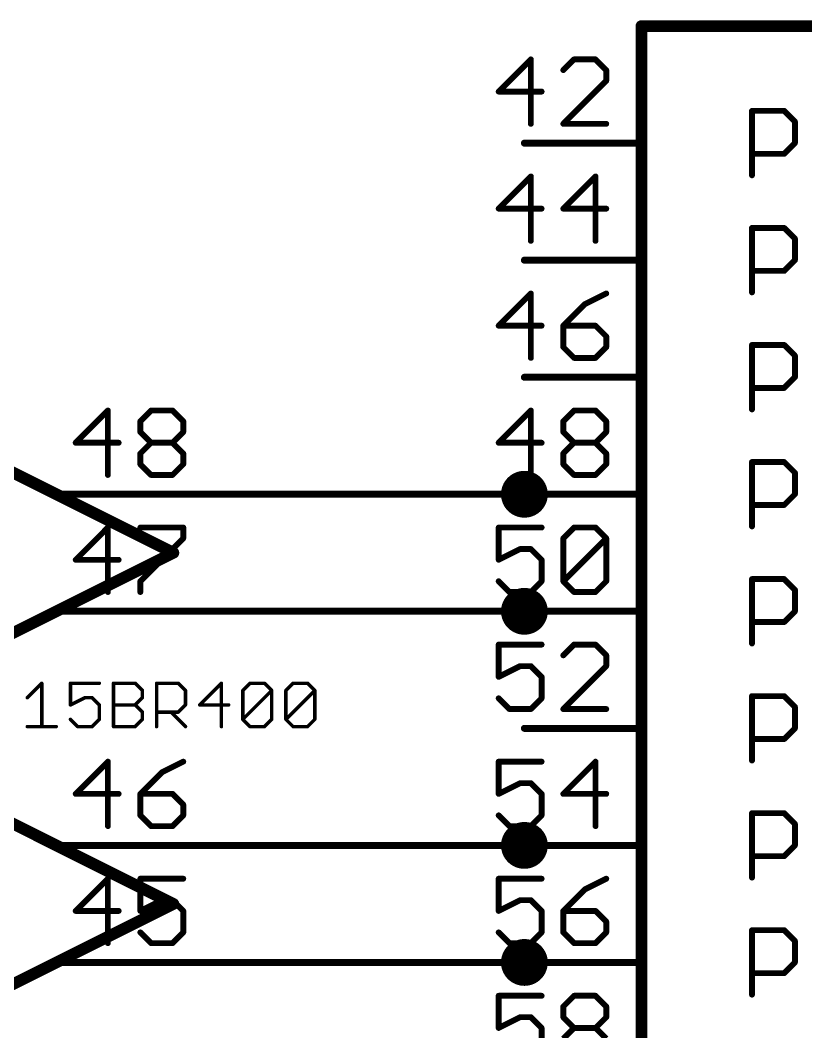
# Model space of a CAD drawing. Extents: x -72 to 265, y -97 to 216.
# Drawn here: x -38.89 to -21.83, y 79.78 to 101.73 of the extents above; entities that cross this region are included whole.
import ezdxf

# ---------------------------------------------------------------- set-up
doc = ezdxf.new("R2010")
doc.units = 0
for name, color, linetype in [('91', 94, 'CONTINUOUS'), ('94', 14, 'CONTINUOUS'), ('95', 251, 'CONTINUOUS'), ('96', 251, 'CONTINUOUS')]:
    doc.layers.add(name, color=color, linetype=linetype)

msp = doc.modelspace()

# ---------------------------------------------------------------- linework, layer by layer
at = {"layer": '91'}
for points, const_width in [([(-27.94, 91.186, 1), (-27.94, 91.694, 1), (-27.94, 91.186)], 0.508), ([(-35.56, 91.4781, 1), (-35.56, 91.4019)], 0.0762), ([(-27.94, 91.4019, 1), (-27.94, 91.4781)], 0.0762), ([(-27.94, 88.646, 1), (-27.94, 89.154, 1), (-27.94, 88.646)], 0.508), ([(-35.56, 88.9381, 1), (-35.56, 88.8619)], 0.0762), ([(-27.94, 88.8619, 1), (-27.94, 88.9381)], 0.0762), ([(-27.94, 83.566, 1), (-27.94, 84.074, 1), (-27.94, 83.566)], 0.508), ([(-35.56, 83.8581, 1), (-35.56, 83.7819)], 0.0762), ([(-27.94, 83.7819, 1), (-27.94, 83.8581)], 0.0762), ([(-27.94, 81.026, 1), (-27.94, 81.534, 1), (-27.94, 81.026)], 0.508), ([(-35.56, 81.3181, 1), (-35.56, 81.2419)], 0.0762), ([(-27.94, 81.2419, 1), (-27.94, 81.3181)], 0.0762)]:
    msp.add_lwpolyline(points, format="xyb", dxfattribs=dict(at, const_width=const_width))
at = {"layer": '91', "const_width": 0.1524}
for points in [[(-27.94, 91.44), (-35.56, 91.44)], [(-35.56, 88.9), (-27.94, 88.9)], [(-27.94, 83.82), (-35.56, 83.82)], [(-35.56, 81.28), (-27.94, 81.28)]]:
    msp.add_lwpolyline(points, dxfattribs=at)
at = {"layer": '94'}
for points, const_width in [([(-25.4, 101.6), (-25.4, 22.86)], 0.254), ([(2.54, 101.6), (-25.4, 101.6)], 0.254), ([(-27.94, 99.06), (-25.4, 99.06)], 0.1524), ([(-27.94, 96.52), (-25.4, 96.52)], 0.1524), ([(-35.56, 90.17), (-43.18, 93.98)], 0.254), ([(-27.94, 93.98), (-25.4, 93.98)], 0.1524), ([(-35.56, 91.44), (-38.1, 91.44)], 0.1524), ([(-27.94, 91.44), (-25.4, 91.44)], 0.1524), ([(-43.18, 86.36), (-35.56, 90.17)], 0.254), ([(-35.56, 88.9), (-38.1, 88.9)], 0.1524), ([(-27.94, 88.9), (-25.4, 88.9)], 0.1524), ([(-35.56, 82.55), (-43.18, 86.36)], 0.254), ([(-27.94, 86.36), (-25.4, 86.36)], 0.1524), ([(-35.56, 83.82), (-38.1, 83.82)], 0.1524), ([(-27.94, 83.82), (-25.4, 83.82)], 0.1524), ([(-43.18, 78.74), (-35.56, 82.55)], 0.254), ([(-35.56, 81.28), (-38.1, 81.28)], 0.1524), ([(-27.94, 81.28), (-25.4, 81.28)], 0.1524)]:
    msp.add_lwpolyline(points, dxfattribs=dict(at, const_width=const_width))
for points, const_width in [([(-25.3365, 101.6, 1), (-25.4635, 101.6)], 0.127), ([(-25.4, 101.6635, 1), (-25.4, 101.5365)], 0.127), ([(-27.94, 99.0981, 1), (-27.94, 99.0219)], 0.0762), ([(-25.4, 99.0219, 1), (-25.4, 99.0981)], 0.0762), ([(-27.94, 96.5581, 1), (-27.94, 96.4819)], 0.0762), ([(-25.4, 96.4819, 1), (-25.4, 96.5581)], 0.0762), ([(-27.94, 94.0181, 1), (-27.94, 93.9419)], 0.0762), ([(-25.4, 93.9419, 1), (-25.4, 94.0181)], 0.0762), ([(-38.1, 91.4781, 1), (-38.1, 91.4019)], 0.0762), ([(-35.56, 91.4019, 1), (-35.56, 91.4781)], 0.0762), ([(-27.94, 91.4781, 1), (-27.94, 91.4019)], 0.0762), ([(-25.4, 91.4019, 1), (-25.4, 91.4781)], 0.0762), ([(-35.5316, 90.1132, 1), (-35.5884, 90.2268)], 0.127), ([(-35.5884, 90.1132, 1), (-35.5316, 90.2268)], 0.127), ([(-38.1, 88.9381, 1), (-38.1, 88.8619)], 0.0762), ([(-35.56, 88.8619, 1), (-35.56, 88.9381)], 0.0762), ([(-27.94, 88.9381, 1), (-27.94, 88.8619)], 0.0762), ([(-25.4, 88.8619, 1), (-25.4, 88.9381)], 0.0762), ([(-27.94, 86.3981, 1), (-27.94, 86.3219)], 0.0762), ([(-25.4, 86.3219, 1), (-25.4, 86.3981)], 0.0762), ([(-38.1, 83.8581, 1), (-38.1, 83.7819)], 0.0762), ([(-35.56, 83.7819, 1), (-35.56, 83.8581)], 0.0762), ([(-27.94, 83.8581, 1), (-27.94, 83.7819)], 0.0762), ([(-25.4, 83.7819, 1), (-25.4, 83.8581)], 0.0762), ([(-35.5316, 82.4932, 1), (-35.5884, 82.6068)], 0.127), ([(-35.5884, 82.4932, 1), (-35.5316, 82.6068)], 0.127), ([(-38.1, 81.3181, 1), (-38.1, 81.2419)], 0.0762), ([(-35.56, 81.2419, 1), (-35.56, 81.3181)], 0.0762), ([(-27.94, 81.3181, 1), (-27.94, 81.2419)], 0.0762), ([(-25.4, 81.2419, 1), (-25.4, 81.3181)], 0.0762)]:
    msp.add_lwpolyline(points, format="xyb", dxfattribs=dict(at, const_width=const_width))
at = {"layer": '95', "const_width": 0.127}
for points in [[(-27.7996, 100.8773), (-28.4987, 100.1782)], [(-27.7996, 99.4791), (-27.7996, 100.8773)], [(-26.8623, 100.8773), (-27.0954, 100.6443)], [(-26.3963, 100.8773), (-26.8623, 100.8773)], [(-26.1633, 100.6443), (-26.3963, 100.8773)], [(-26.1633, 100.4112), (-26.1633, 100.6443)], [(-27.0954, 99.4791), (-26.1633, 100.4112)], [(-28.4987, 100.1782), (-27.5665, 100.1782)], [(-22.9997, 98.3615), (-22.9997, 99.7597)], [(-22.9997, 99.7597), (-22.3006, 99.7597)], [(-22.3006, 99.7597), (-22.0676, 99.5267)], [(-26.1633, 99.4791), (-27.0954, 99.4791)], [(-22.0676, 99.5267), (-22.0676, 99.0606)], [(-22.0676, 99.0606), (-22.3006, 98.8276)], [(-22.3006, 98.8276), (-22.9997, 98.8276)], [(-27.7996, 98.3373), (-28.4987, 97.6382)], [(-27.7996, 96.9391), (-27.7996, 98.3373)], [(-26.3963, 98.3373), (-27.0954, 97.6382)], [(-26.3963, 96.9391), (-26.3963, 98.3373)], [(-28.4987, 97.6382), (-27.5665, 97.6382)], [(-27.0954, 97.6382), (-26.1633, 97.6382)], [(-22.9997, 95.8215), (-22.9997, 97.2197)], [(-22.9997, 97.2197), (-22.3006, 97.2197)], [(-22.3006, 97.2197), (-22.0676, 96.9867)], [(-22.0676, 96.9867), (-22.0676, 96.5206)], [(-22.0676, 96.5206), (-22.3006, 96.2876)], [(-22.3006, 96.2876), (-22.9997, 96.2876)], [(-27.7996, 95.7973), (-28.4987, 95.0982)], [(-27.7996, 94.3991), (-27.7996, 95.7973)], [(-26.1633, 95.7973), (-26.6293, 95.5643)], [(-26.6293, 95.5643), (-27.0954, 95.0982)], [(-28.4987, 95.0982), (-27.5665, 95.0982)], [(-27.0954, 95.0982), (-27.0954, 94.6321)], [(-26.3963, 95.0982), (-27.0954, 95.0982)], [(-26.1633, 94.8652), (-26.3963, 95.0982)], [(-26.1633, 94.6321), (-26.1633, 94.8652)], [(-27.0954, 94.6321), (-26.8623, 94.3991)], [(-26.3963, 94.3991), (-26.1633, 94.6321)], [(-22.9997, 93.2815), (-22.9997, 94.6797)], [(-22.9997, 94.6797), (-22.3006, 94.6797)], [(-22.3006, 94.6797), (-22.0676, 94.4467)], [(-26.8623, 94.3991), (-26.3963, 94.3991)], [(-22.0676, 94.4467), (-22.0676, 93.9806)], [(-22.0676, 93.9806), (-22.3006, 93.7476)], [(-22.3006, 93.7476), (-22.9997, 93.7476)], [(-36.9818, 93.2573), (-37.6809, 92.5582)], [(-36.9818, 91.8591), (-36.9818, 93.2573)], [(-36.2776, 93.0243), (-36.0446, 93.2573)], [(-36.0446, 93.2573), (-35.5785, 93.2573)], [(-35.5785, 93.2573), (-35.3455, 93.0243)], [(-27.7996, 93.2573), (-28.4987, 92.5582)], [(-27.7996, 91.8591), (-27.7996, 93.2573)], [(-27.0954, 93.0243), (-26.8623, 93.2573)], [(-26.8623, 93.2573), (-26.3963, 93.2573)], [(-26.3963, 93.2573), (-26.1633, 93.0243)], [(-36.2776, 92.7912), (-36.2776, 93.0243)], [(-35.3455, 93.0243), (-35.3455, 92.7912)], [(-27.0954, 92.7912), (-27.0954, 93.0243)], [(-26.1633, 93.0243), (-26.1633, 92.7912)], [(-36.0446, 92.5582), (-36.2776, 92.7912)], [(-35.3455, 92.7912), (-35.5785, 92.5582)], [(-26.8623, 92.5582), (-27.0954, 92.7912)], [(-26.1633, 92.7912), (-26.3963, 92.5582)], [(-37.6809, 92.5582), (-36.7488, 92.5582)], [(-36.2776, 92.3252), (-36.0446, 92.5582)], [(-36.0446, 92.5582), (-35.5785, 92.5582)], [(-35.5785, 92.5582), (-35.3455, 92.3252)], [(-28.4987, 92.5582), (-27.5665, 92.5582)], [(-27.0954, 92.3252), (-26.8623, 92.5582)], [(-26.8623, 92.5582), (-26.3963, 92.5582)], [(-26.3963, 92.5582), (-26.1633, 92.3252)], [(-36.2776, 92.0921), (-36.2776, 92.3252)], [(-35.3455, 92.3252), (-35.3455, 92.0921)], [(-27.0954, 92.0921), (-27.0954, 92.3252)], [(-26.1633, 92.3252), (-26.1633, 92.0921)], [(-22.9997, 90.7415), (-22.9997, 92.1397)], [(-22.9997, 92.1397), (-22.3006, 92.1397)], [(-22.3006, 92.1397), (-22.0676, 91.9067)], [(-36.0446, 91.8591), (-36.2776, 92.0921)], [(-35.3455, 92.0921), (-35.5785, 91.8591)], [(-26.8623, 91.8591), (-27.0954, 92.0921)], [(-26.1633, 92.0921), (-26.3963, 91.8591)], [(-35.5785, 91.8591), (-36.0446, 91.8591)], [(-26.3963, 91.8591), (-26.8623, 91.8591)], [(-22.0676, 91.9067), (-22.0676, 91.4406)], [(-22.0676, 91.4406), (-22.3006, 91.2076)], [(-22.3006, 91.2076), (-22.9997, 91.2076)], [(-36.9818, 90.7173), (-37.6809, 90.0182)], [(-36.9818, 89.3191), (-36.9818, 90.7173)], [(-36.2776, 90.7173), (-35.3455, 90.7173)], [(-35.3455, 90.7173), (-35.3455, 90.4843)], [(-27.5665, 90.7173), (-28.4987, 90.7173)], [(-28.4987, 90.7173), (-28.4987, 90.0182)], [(-27.0954, 90.4843), (-26.8623, 90.7173)], [(-26.8623, 90.7173), (-26.3963, 90.7173)], [(-26.3963, 90.7173), (-26.1633, 90.4843)], [(-35.3455, 90.4843), (-36.2776, 89.5521)], [(-27.0954, 89.5521), (-27.0954, 90.4843)], [(-27.0954, 89.5521), (-26.1633, 90.4843)], [(-26.1633, 90.4843), (-26.1633, 89.5521)], [(-28.4987, 90.0182), (-28.0326, 90.2512)], [(-28.0326, 90.2512), (-27.7996, 90.2512)], [(-27.7996, 90.2512), (-27.5665, 90.0182)], [(-37.6809, 90.0182), (-36.7488, 90.0182)], [(-27.5665, 90.0182), (-27.5665, 89.5521)], [(-36.2776, 89.5521), (-36.2776, 89.3191)], [(-28.2656, 89.3191), (-28.4987, 89.5521)], [(-27.5665, 89.5521), (-27.7996, 89.3191)], [(-26.8623, 89.3191), (-27.0954, 89.5521)], [(-26.1633, 89.5521), (-26.3963, 89.3191)], [(-22.9997, 88.2015), (-22.9997, 89.5997)], [(-22.9997, 89.5997), (-22.3006, 89.5997)], [(-22.3006, 89.5997), (-22.0676, 89.3667)], [(-27.7996, 89.3191), (-28.2656, 89.3191)], [(-26.3963, 89.3191), (-26.8623, 89.3191)], [(-22.0676, 89.3667), (-22.0676, 88.9006)], [(-22.0676, 88.9006), (-22.3006, 88.6676)], [(-22.3006, 88.6676), (-22.9997, 88.6676)], [(-27.5665, 88.1773), (-28.4987, 88.1773)], [(-28.4987, 88.1773), (-28.4987, 87.4782)], [(-26.8623, 88.1773), (-27.0954, 87.9443)], [(-26.3963, 88.1773), (-26.8623, 88.1773)], [(-26.1633, 87.9443), (-26.3963, 88.1773)], [(-26.1633, 87.7112), (-26.1633, 87.9443)], [(-28.4987, 87.4782), (-28.0326, 87.7112)], [(-28.0326, 87.7112), (-27.7996, 87.7112)], [(-27.7996, 87.7112), (-27.5665, 87.4782)], [(-27.0954, 86.7791), (-26.1633, 87.7112)], [(-27.5665, 87.4782), (-27.5665, 87.0121)], [(-28.2656, 86.7791), (-28.4987, 87.0121)], [(-27.5665, 87.0121), (-27.7996, 86.7791)], [(-22.9997, 85.6615), (-22.9997, 87.0597)], [(-22.9997, 87.0597), (-22.3006, 87.0597)], [(-22.3006, 87.0597), (-22.0676, 86.8267)], [(-27.7996, 86.7791), (-28.2656, 86.7791)], [(-26.1633, 86.7791), (-27.0954, 86.7791)], [(-22.0676, 86.8267), (-22.0676, 86.3606)], [(-22.0676, 86.3606), (-22.3006, 86.1276)], [(-22.3006, 86.1276), (-22.9997, 86.1276)], [(-36.9818, 85.6373), (-37.6809, 84.9382)], [(-36.9818, 84.2391), (-36.9818, 85.6373)], [(-35.3455, 85.6373), (-35.8116, 85.4043)], [(-27.5665, 85.6373), (-28.4987, 85.6373)], [(-28.4987, 85.6373), (-28.4987, 84.9382)], [(-26.3963, 85.6373), (-27.0954, 84.9382)], [(-26.3963, 84.2391), (-26.3963, 85.6373)], [(-35.8116, 85.4043), (-36.2776, 84.9382)], [(-28.4987, 84.9382), (-28.0326, 85.1712)], [(-28.0326, 85.1712), (-27.7996, 85.1712)], [(-27.7996, 85.1712), (-27.5665, 84.9382)], [(-37.6809, 84.9382), (-36.7488, 84.9382)], [(-36.2776, 84.9382), (-36.2776, 84.4721)], [(-35.5785, 84.9382), (-36.2776, 84.9382)], [(-35.3455, 84.7052), (-35.5785, 84.9382)], [(-27.5665, 84.9382), (-27.5665, 84.4721)], [(-27.0954, 84.9382), (-26.1633, 84.9382)], [(-35.3455, 84.4721), (-35.3455, 84.7052)], [(-36.2776, 84.4721), (-36.0446, 84.2391)], [(-35.5785, 84.2391), (-35.3455, 84.4721)], [(-28.2656, 84.2391), (-28.4987, 84.4721)], [(-27.5665, 84.4721), (-27.7996, 84.2391)], [(-22.9997, 83.1215), (-22.9997, 84.5197)], [(-22.9997, 84.5197), (-22.3006, 84.5197)], [(-22.3006, 84.5197), (-22.0676, 84.2867)], [(-36.0446, 84.2391), (-35.5785, 84.2391)], [(-27.7996, 84.2391), (-28.2656, 84.2391)], [(-22.0676, 84.2867), (-22.0676, 83.8206)], [(-22.0676, 83.8206), (-22.3006, 83.5876)], [(-22.3006, 83.5876), (-22.9997, 83.5876)], [(-36.9818, 83.0973), (-37.6809, 82.3982)], [(-36.9818, 81.6991), (-36.9818, 83.0973)], [(-35.3455, 83.0973), (-36.2776, 83.0973)], [(-36.2776, 83.0973), (-36.2776, 82.3982)], [(-27.5665, 83.0973), (-28.4987, 83.0973)], [(-28.4987, 83.0973), (-28.4987, 82.3982)], [(-26.1633, 83.0973), (-26.6293, 82.8643)], [(-26.6293, 82.8643), (-27.0954, 82.3982)], [(-36.2776, 82.3982), (-35.8116, 82.6312)], [(-35.8116, 82.6312), (-35.5785, 82.6312)], [(-35.5785, 82.6312), (-35.3455, 82.3982)], [(-28.4987, 82.3982), (-28.0326, 82.6312)], [(-28.0326, 82.6312), (-27.7996, 82.6312)], [(-27.7996, 82.6312), (-27.5665, 82.3982)], [(-37.6809, 82.3982), (-36.7488, 82.3982)], [(-35.3455, 82.3982), (-35.3455, 81.9321)], [(-27.5665, 82.3982), (-27.5665, 81.9321)], [(-27.0954, 82.3982), (-27.0954, 81.9321)], [(-26.3963, 82.3982), (-27.0954, 82.3982)], [(-26.1633, 82.1652), (-26.3963, 82.3982)], [(-26.1633, 81.9321), (-26.1633, 82.1652)], [(-36.0446, 81.6991), (-36.2776, 81.9321)], [(-35.3455, 81.9321), (-35.5785, 81.6991)], [(-28.2656, 81.6991), (-28.4987, 81.9321)], [(-27.5665, 81.9321), (-27.7996, 81.6991)], [(-27.0954, 81.9321), (-26.8623, 81.6991)], [(-26.3963, 81.6991), (-26.1633, 81.9321)], [(-22.9997, 80.5815), (-22.9997, 81.9797)], [(-22.9997, 81.9797), (-22.3006, 81.9797)], [(-22.3006, 81.9797), (-22.0676, 81.7467)], [(-35.5785, 81.6991), (-36.0446, 81.6991)], [(-27.7996, 81.6991), (-28.2656, 81.6991)], [(-26.8623, 81.6991), (-26.3963, 81.6991)], [(-22.0676, 81.7467), (-22.0676, 81.2806)], [(-22.0676, 81.2806), (-22.3006, 81.0476)], [(-22.3006, 81.0476), (-22.9997, 81.0476)], [(-27.5665, 80.5573), (-28.4987, 80.5573)], [(-28.4987, 80.5573), (-28.4987, 79.8582)], [(-27.0954, 80.3243), (-26.8623, 80.5573)], [(-26.8623, 80.5573), (-26.3963, 80.5573)], [(-26.3963, 80.5573), (-26.1633, 80.3243)], [(-27.0954, 80.0912), (-27.0954, 80.3243)], [(-26.1633, 80.3243), (-26.1633, 80.0912)], [(-28.4987, 79.8582), (-28.0326, 80.0912)], [(-28.0326, 80.0912), (-27.7996, 80.0912)], [(-27.7996, 80.0912), (-27.5665, 79.8582)], [(-26.8623, 79.8582), (-27.0954, 80.0912)], [(-26.1633, 80.0912), (-26.3963, 79.8582)], [(-27.5665, 79.8582), (-27.5665, 79.3921)], [(-27.0954, 79.6252), (-26.8623, 79.8582)], [(-26.8623, 79.8582), (-26.3963, 79.8582)], [(-26.3963, 79.8582), (-26.1633, 79.6252)]]:
    msp.add_lwpolyline(points, dxfattribs=at)
at = {"layer": '95', "const_width": 0.0635}
for points in [[(-27.7678, 100.8773, 1), (-27.8313, 100.8773)], [(-27.7771, 100.8548, 1), (-27.822, 100.8997)], [(-26.8623, 100.909, 1), (-26.8623, 100.8455)], [(-26.8399, 100.8548, 1), (-26.8848, 100.8997)], [(-26.3738, 100.8997, 1), (-26.4187, 100.8548)], [(-26.3963, 100.8455, 1), (-26.3963, 100.909)], [(-27.1178, 100.6667, 1), (-27.0729, 100.6218)], [(-26.1315, 100.6443, 1), (-26.195, 100.6443)], [(-26.1857, 100.6218, 1), (-26.1408, 100.6667)], [(-26.195, 100.4112, 1), (-26.1315, 100.4112)], [(-26.1408, 100.3888, 1), (-26.1857, 100.4337)], [(-28.4987, 100.2099, 1), (-28.4987, 100.1464)], [(-28.5211, 100.2006, 1), (-28.4762, 100.1557)], [(-27.5665, 100.1464, 1), (-27.5665, 100.2099)], [(-22.968, 99.7597, 1), (-23.0314, 99.7597)], [(-22.9997, 99.7914, 1), (-22.9997, 99.7279)], [(-22.2782, 99.7821, 1), (-22.3231, 99.7372)], [(-22.3006, 99.7279, 1), (-22.3006, 99.7914)], [(-27.8313, 99.4791, 1), (-27.7678, 99.4791)], [(-27.0954, 99.5109, 1), (-27.0954, 99.4474)], [(-27.1178, 99.5016, 1), (-27.0729, 99.4566)], [(-26.1633, 99.4474, 1), (-26.1633, 99.5109)], [(-22.0358, 99.5267, 1), (-22.0993, 99.5267)], [(-22.09, 99.5042, 1), (-22.0451, 99.5491)], [(-22.0993, 99.0606, 1), (-22.0358, 99.0606)], [(-22.0451, 99.0381, 1), (-22.09, 99.083)], [(-22.9997, 98.8593, 1), (-22.9997, 98.7958)], [(-22.3231, 98.85, 1), (-22.2782, 98.8051)], [(-22.3006, 98.7958, 1), (-22.3006, 98.8593)], [(-27.7678, 98.3373, 1), (-27.8313, 98.3373)], [(-27.7771, 98.3148, 1), (-27.822, 98.3597)], [(-26.3645, 98.3373, 1), (-26.428, 98.3373)], [(-26.3738, 98.3148, 1), (-26.4187, 98.3597)], [(-23.0314, 98.3615, 1), (-22.968, 98.3615)], [(-28.4987, 97.6699, 1), (-28.4987, 97.6064)], [(-28.5211, 97.6606, 1), (-28.4762, 97.6157)], [(-27.5665, 97.6064, 1), (-27.5665, 97.6699)], [(-27.0954, 97.6699, 1), (-27.0954, 97.6064)], [(-27.1178, 97.6606, 1), (-27.0729, 97.6157)], [(-26.1633, 97.6064, 1), (-26.1633, 97.6699)], [(-22.968, 97.2197, 1), (-23.0314, 97.2197)], [(-22.9997, 97.2514, 1), (-22.9997, 97.1879)], [(-22.2782, 97.2421, 1), (-22.3231, 97.1972)], [(-22.3006, 97.1879, 1), (-22.3006, 97.2514)], [(-22.0358, 96.9867, 1), (-22.0993, 96.9867)], [(-22.09, 96.9642, 1), (-22.0451, 97.0091)], [(-27.8313, 96.9391, 1), (-27.7678, 96.9391)], [(-26.428, 96.9391, 1), (-26.3645, 96.9391)], [(-22.0993, 96.5206, 1), (-22.0358, 96.5206)], [(-22.0451, 96.4981, 1), (-22.09, 96.543)], [(-22.9997, 96.3193, 1), (-22.9997, 96.2558)], [(-22.3231, 96.31, 1), (-22.2782, 96.2651)], [(-22.3006, 96.2558, 1), (-22.3006, 96.3193)], [(-27.7678, 95.7973, 1), (-27.8313, 95.7973)], [(-27.7771, 95.7748, 1), (-27.822, 95.8197)], [(-26.1491, 95.7689, 1), (-26.1774, 95.8257)], [(-23.0314, 95.8215, 1), (-22.968, 95.8215)], [(-26.6435, 95.5927, 1), (-26.6151, 95.5359)], [(-26.6069, 95.5418, 1), (-26.6518, 95.5867)], [(-28.4987, 95.1299, 1), (-28.4987, 95.0664)], [(-28.5211, 95.1206, 1), (-28.4762, 95.0757)], [(-27.5665, 95.0664, 1), (-27.5665, 95.1299)], [(-27.0954, 95.1299, 1), (-27.0954, 95.0664)], [(-27.0636, 95.0982, 1), (-27.1271, 95.0982)], [(-27.1178, 95.1206, 1), (-27.0729, 95.0757)], [(-26.3738, 95.1206, 1), (-26.4187, 95.0757)], [(-26.3963, 95.0664, 1), (-26.3963, 95.1299)], [(-26.1315, 94.8652, 1), (-26.195, 94.8652)], [(-26.1857, 94.8427, 1), (-26.1408, 94.8876)], [(-27.0729, 94.6546, 1), (-27.1178, 94.6097)], [(-27.1271, 94.6321, 1), (-27.0636, 94.6321)], [(-26.195, 94.6321, 1), (-26.1315, 94.6321)], [(-26.1408, 94.6097, 1), (-26.1857, 94.6546)], [(-22.968, 94.6797, 1), (-23.0314, 94.6797)], [(-22.9997, 94.7114, 1), (-22.9997, 94.6479)], [(-22.2782, 94.7021, 1), (-22.3231, 94.6572)], [(-22.3006, 94.6479, 1), (-22.3006, 94.7114)], [(-27.8313, 94.3991, 1), (-27.7678, 94.3991)], [(-26.8623, 94.4309, 1), (-26.8623, 94.3674)], [(-26.8848, 94.3766, 1), (-26.8399, 94.4216)], [(-26.4187, 94.4216, 1), (-26.3738, 94.3766)], [(-26.3963, 94.3674, 1), (-26.3963, 94.4309)], [(-22.0358, 94.4467, 1), (-22.0993, 94.4467)], [(-22.09, 94.4242, 1), (-22.0451, 94.4691)], [(-22.0993, 93.9806, 1), (-22.0358, 93.9806)], [(-22.0451, 93.9581, 1), (-22.09, 94.003)], [(-22.9997, 93.7793, 1), (-22.9997, 93.7158)], [(-22.3231, 93.77, 1), (-22.2782, 93.7251)], [(-22.3006, 93.7158, 1), (-22.3006, 93.7793)], [(-36.9501, 93.2573, 1), (-37.0136, 93.2573)], [(-36.9594, 93.2348, 1), (-37.0043, 93.2797)], [(-36.0446, 93.289, 1), (-36.0446, 93.2255)], [(-36.0221, 93.2348, 1), (-36.067, 93.2797)], [(-35.5561, 93.2797, 1), (-35.601, 93.2348)], [(-35.5785, 93.2255, 1), (-35.5785, 93.289)], [(-27.7678, 93.2573, 1), (-27.8313, 93.2573)], [(-27.7771, 93.2348, 1), (-27.822, 93.2797)], [(-26.8623, 93.289, 1), (-26.8623, 93.2255)], [(-26.8399, 93.2348, 1), (-26.8848, 93.2797)], [(-26.3738, 93.2797, 1), (-26.4187, 93.2348)], [(-26.3963, 93.2255, 1), (-26.3963, 93.289)], [(-23.0314, 93.2815, 1), (-22.968, 93.2815)], [(-36.2459, 93.0243, 1), (-36.3094, 93.0243)], [(-36.3001, 93.0467, 1), (-36.2552, 93.0018)], [(-35.3137, 93.0243, 1), (-35.3772, 93.0243)], [(-35.3679, 93.0018, 1), (-35.323, 93.0467)], [(-27.0636, 93.0243, 1), (-27.1271, 93.0243)], [(-27.1178, 93.0467, 1), (-27.0729, 93.0018)], [(-26.1315, 93.0243, 1), (-26.195, 93.0243)], [(-26.1857, 93.0018, 1), (-26.1408, 93.0467)], [(-36.2552, 92.8137, 1), (-36.3001, 92.7688)], [(-35.323, 92.7688, 1), (-35.3679, 92.8137)], [(-27.0729, 92.8137, 1), (-27.1178, 92.7688)], [(-26.1408, 92.7688, 1), (-26.1857, 92.8137)], [(-36.3094, 92.7912, 1), (-36.2459, 92.7912)], [(-35.3772, 92.7912, 1), (-35.3137, 92.7912)], [(-27.1271, 92.7912, 1), (-27.0636, 92.7912)], [(-26.195, 92.7912, 1), (-26.1315, 92.7912)], [(-37.6809, 92.5899, 1), (-37.6809, 92.5264)], [(-37.7034, 92.5806, 1), (-37.6584, 92.5357)], [(-36.7488, 92.5264, 1), (-36.7488, 92.5899)], [(-36.0446, 92.5899, 1), (-36.0446, 92.5264)], [(-36.0221, 92.5357, 1), (-36.067, 92.5806)], [(-36.067, 92.5357, 1), (-36.0221, 92.5806)], [(-35.5561, 92.5806, 1), (-35.601, 92.5357)], [(-35.601, 92.5806, 1), (-35.5561, 92.5357)], [(-35.5785, 92.5264, 1), (-35.5785, 92.5899)], [(-28.4987, 92.5899, 1), (-28.4987, 92.5264)], [(-28.5211, 92.5806, 1), (-28.4762, 92.5357)], [(-27.5665, 92.5264, 1), (-27.5665, 92.5899)], [(-26.8623, 92.5899, 1), (-26.8623, 92.5264)], [(-26.8399, 92.5357, 1), (-26.8848, 92.5806)], [(-26.8848, 92.5357, 1), (-26.8399, 92.5806)], [(-26.3738, 92.5806, 1), (-26.4187, 92.5357)], [(-26.4187, 92.5806, 1), (-26.3738, 92.5357)], [(-26.3963, 92.5264, 1), (-26.3963, 92.5899)], [(-36.2459, 92.3252, 1), (-36.3094, 92.3252)], [(-36.3001, 92.3476, 1), (-36.2552, 92.3027)], [(-35.3137, 92.3252, 1), (-35.3772, 92.3252)], [(-35.3679, 92.3027, 1), (-35.323, 92.3476)], [(-27.0636, 92.3252, 1), (-27.1271, 92.3252)], [(-27.1178, 92.3476, 1), (-27.0729, 92.3027)], [(-26.1315, 92.3252, 1), (-26.195, 92.3252)], [(-26.1857, 92.3027, 1), (-26.1408, 92.3476)], [(-22.968, 92.1397, 1), (-23.0314, 92.1397)], [(-22.9997, 92.1714, 1), (-22.9997, 92.1079)], [(-22.2782, 92.1621, 1), (-22.3231, 92.1172)], [(-22.3006, 92.1079, 1), (-22.3006, 92.1714)], [(-36.2552, 92.1146, 1), (-36.3001, 92.0697)], [(-36.3094, 92.0921, 1), (-36.2459, 92.0921)], [(-35.3772, 92.0921, 1), (-35.3137, 92.0921)], [(-35.323, 92.0697, 1), (-35.3679, 92.1146)], [(-27.0729, 92.1146, 1), (-27.1178, 92.0697)], [(-27.1271, 92.0921, 1), (-27.0636, 92.0921)], [(-26.195, 92.0921, 1), (-26.1315, 92.0921)], [(-26.1408, 92.0697, 1), (-26.1857, 92.1146)], [(-37.0136, 91.8591, 1), (-36.9501, 91.8591)], [(-36.0446, 91.8909, 1), (-36.0446, 91.8273)], [(-36.067, 91.8366, 1), (-36.0221, 91.8816)], [(-35.601, 91.8816, 1), (-35.5561, 91.8366)], [(-35.5785, 91.8273, 1), (-35.5785, 91.8909)], [(-27.8313, 91.8591, 1), (-27.7678, 91.8591)], [(-26.8623, 91.8909, 1), (-26.8623, 91.8273)], [(-26.8848, 91.8366, 1), (-26.8399, 91.8816)], [(-26.4187, 91.8816, 1), (-26.3738, 91.8366)], [(-26.3963, 91.8273, 1), (-26.3963, 91.8909)], [(-22.0358, 91.9067, 1), (-22.0993, 91.9067)], [(-22.09, 91.8842, 1), (-22.0451, 91.9291)], [(-22.0993, 91.4406, 1), (-22.0358, 91.4406)], [(-22.0451, 91.4181, 1), (-22.09, 91.463)], [(-22.9997, 91.2393, 1), (-22.9997, 91.1758)], [(-22.3231, 91.23, 1), (-22.2782, 91.1851)], [(-22.3006, 91.1758, 1), (-22.3006, 91.2393)], [(-36.9501, 90.7173, 1), (-37.0136, 90.7173)], [(-36.9594, 90.6948, 1), (-37.0043, 90.7397)], [(-36.2776, 90.749, 1), (-36.2776, 90.6855)], [(-35.3137, 90.7173, 1), (-35.3772, 90.7173)], [(-35.3455, 90.6855, 1), (-35.3455, 90.749)], [(-28.4987, 90.749, 1), (-28.4987, 90.6855)], [(-28.4669, 90.7173, 1), (-28.5304, 90.7173)], [(-27.5665, 90.6855, 1), (-27.5665, 90.749)], [(-26.8623, 90.749, 1), (-26.8623, 90.6855)], [(-26.8399, 90.6948, 1), (-26.8848, 90.7397)], [(-26.3738, 90.7397, 1), (-26.4187, 90.6948)], [(-26.3963, 90.6855, 1), (-26.3963, 90.749)], [(-23.0314, 90.7415, 1), (-22.968, 90.7415)], [(-35.3772, 90.4843, 1), (-35.3137, 90.4843)], [(-35.323, 90.4618, 1), (-35.3679, 90.5067)], [(-27.0636, 90.4843, 1), (-27.1271, 90.4843)], [(-27.1178, 90.5067, 1), (-27.0729, 90.4618)], [(-26.1315, 90.4843, 1), (-26.195, 90.4843)], [(-26.1408, 90.4618, 1), (-26.1857, 90.5067)], [(-26.1857, 90.4618, 1), (-26.1408, 90.5067)], [(-28.0326, 90.283, 1), (-28.0326, 90.2195)], [(-28.0184, 90.2228, 1), (-28.0468, 90.2796)], [(-27.7771, 90.2737, 1), (-27.822, 90.2288)], [(-27.7996, 90.2195, 1), (-27.7996, 90.283)], [(-37.6809, 90.0499, 1), (-37.6809, 89.9864)], [(-37.7034, 90.0406, 1), (-37.6584, 89.9957)], [(-36.7488, 89.9864, 1), (-36.7488, 90.0499)], [(-28.5129, 90.0466, 1), (-28.4845, 89.9898)], [(-28.5304, 90.0182, 1), (-28.4669, 90.0182)], [(-27.5348, 90.0182, 1), (-27.5983, 90.0182)], [(-27.589, 89.9957, 1), (-27.5441, 90.0406)], [(-36.2459, 89.5521, 1), (-36.3094, 89.5521)], [(-36.3001, 89.5746, 1), (-36.2552, 89.5297)], [(-28.4762, 89.5746, 1), (-28.5211, 89.5297)], [(-27.5983, 89.5521, 1), (-27.5348, 89.5521)], [(-27.5441, 89.5297, 1), (-27.589, 89.5746)], [(-27.0729, 89.5746, 1), (-27.1178, 89.5297)], [(-27.1178, 89.5746, 1), (-27.0729, 89.5297)], [(-27.1271, 89.5521, 1), (-27.0636, 89.5521)], [(-26.195, 89.5521, 1), (-26.1315, 89.5521)], [(-26.1408, 89.5297, 1), (-26.1857, 89.5746)], [(-22.968, 89.5997, 1), (-23.0314, 89.5997)], [(-22.9997, 89.6314, 1), (-22.9997, 89.5679)], [(-22.2782, 89.6221, 1), (-22.3231, 89.5772)], [(-22.3006, 89.5679, 1), (-22.3006, 89.6314)], [(-37.0136, 89.3191, 1), (-36.9501, 89.3191)], [(-36.3094, 89.3191, 1), (-36.2459, 89.3191)], [(-28.2656, 89.3509, 1), (-28.2656, 89.2874)], [(-28.2881, 89.2966, 1), (-28.2432, 89.3416)], [(-27.822, 89.3416, 1), (-27.7771, 89.2966)], [(-27.7996, 89.2874, 1), (-27.7996, 89.3509)], [(-26.8623, 89.3509, 1), (-26.8623, 89.2874)], [(-26.8848, 89.2966, 1), (-26.8399, 89.3416)], [(-26.4187, 89.3416, 1), (-26.3738, 89.2966)], [(-26.3963, 89.2874, 1), (-26.3963, 89.3509)], [(-22.0358, 89.3667, 1), (-22.0993, 89.3667)], [(-22.09, 89.3442, 1), (-22.0451, 89.3891)], [(-22.0993, 88.9006, 1), (-22.0358, 88.9006)], [(-22.0451, 88.8781, 1), (-22.09, 88.923)], [(-22.9997, 88.6993, 1), (-22.9997, 88.6358)], [(-22.3231, 88.69, 1), (-22.2782, 88.6451)], [(-22.3006, 88.6358, 1), (-22.3006, 88.6993)], [(-28.4987, 88.209, 1), (-28.4987, 88.1455)], [(-28.4669, 88.1773, 1), (-28.5304, 88.1773)], [(-27.5665, 88.1455, 1), (-27.5665, 88.209)], [(-26.8623, 88.209, 1), (-26.8623, 88.1455)], [(-26.8399, 88.1548, 1), (-26.8848, 88.1997)], [(-26.3738, 88.1997, 1), (-26.4187, 88.1548)], [(-26.3963, 88.1455, 1), (-26.3963, 88.209)], [(-23.0314, 88.2015, 1), (-22.968, 88.2015)], [(-27.1178, 87.9667, 1), (-27.0729, 87.9218)], [(-26.1315, 87.9443, 1), (-26.195, 87.9443)], [(-26.1857, 87.9218, 1), (-26.1408, 87.9667)], [(-28.0326, 87.743, 1), (-28.0326, 87.6795)], [(-28.0184, 87.6828, 1), (-28.0468, 87.7396)], [(-27.7771, 87.7337, 1), (-27.822, 87.6888)], [(-27.7996, 87.6795, 1), (-27.7996, 87.743)], [(-26.195, 87.7112, 1), (-26.1315, 87.7112)], [(-26.1408, 87.6888, 1), (-26.1857, 87.7337)], [(-28.5129, 87.5066, 1), (-28.4845, 87.4498)], [(-28.5304, 87.4782, 1), (-28.4669, 87.4782)], [(-27.5348, 87.4782, 1), (-27.5983, 87.4782)], [(-27.589, 87.4557, 1), (-27.5441, 87.5006)], [(-28.4762, 87.0346, 1), (-28.5211, 86.9897)], [(-27.5983, 87.0121, 1), (-27.5348, 87.0121)], [(-27.5441, 86.9897, 1), (-27.589, 87.0346)], [(-22.968, 87.0597, 1), (-23.0314, 87.0597)], [(-22.9997, 87.0914, 1), (-22.9997, 87.0279)], [(-22.2782, 87.0821, 1), (-22.3231, 87.0372)], [(-22.3006, 87.0279, 1), (-22.3006, 87.0914)], [(-28.2656, 86.8109, 1), (-28.2656, 86.7473)], [(-28.2881, 86.7566, 1), (-28.2432, 86.8016)], [(-27.822, 86.8016, 1), (-27.7771, 86.7566)], [(-27.7996, 86.7473, 1), (-27.7996, 86.8109)], [(-27.0954, 86.8109, 1), (-27.0954, 86.7473)], [(-27.1178, 86.8016, 1), (-27.0729, 86.7566)], [(-26.1633, 86.7473, 1), (-26.1633, 86.8109)], [(-22.0358, 86.8267, 1), (-22.0993, 86.8267)], [(-22.09, 86.8042, 1), (-22.0451, 86.8491)], [(-22.0993, 86.3606, 1), (-22.0358, 86.3606)], [(-22.0451, 86.3381, 1), (-22.09, 86.383)], [(-22.9997, 86.1593, 1), (-22.9997, 86.0958)], [(-22.3231, 86.15, 1), (-22.2782, 86.1051)], [(-22.3006, 86.0958, 1), (-22.3006, 86.1593)], [(-36.9501, 85.6373, 1), (-37.0136, 85.6373)], [(-36.9594, 85.6148, 1), (-37.0043, 85.6597)], [(-35.3313, 85.6089, 1), (-35.3597, 85.6657)], [(-28.4987, 85.669, 1), (-28.4987, 85.6055)], [(-28.4669, 85.6373, 1), (-28.5304, 85.6373)], [(-27.5665, 85.6055, 1), (-27.5665, 85.669)], [(-26.3645, 85.6373, 1), (-26.428, 85.6373)], [(-26.3738, 85.6148, 1), (-26.4187, 85.6597)], [(-23.0314, 85.6615, 1), (-22.968, 85.6615)], [(-35.8258, 85.4327, 1), (-35.7974, 85.3759)], [(-35.7891, 85.3818, 1), (-35.834, 85.4267)], [(-28.0326, 85.203, 1), (-28.0326, 85.1395)], [(-28.0184, 85.1428, 1), (-28.0468, 85.1996)], [(-27.7771, 85.1937, 1), (-27.822, 85.1488)], [(-27.7996, 85.1395, 1), (-27.7996, 85.203)], [(-37.6809, 84.9699, 1), (-37.6809, 84.9064)], [(-37.7034, 84.9606, 1), (-37.6584, 84.9157)], [(-36.7488, 84.9064, 1), (-36.7488, 84.9699)], [(-36.2459, 84.9382, 1), (-36.3094, 84.9382)], [(-36.2776, 84.9699, 1), (-36.2776, 84.9064)], [(-36.3001, 84.9606, 1), (-36.2552, 84.9157)], [(-35.5561, 84.9606, 1), (-35.601, 84.9157)], [(-35.5785, 84.9064, 1), (-35.5785, 84.9699)], [(-28.5129, 84.9666, 1), (-28.4845, 84.9098)], [(-28.5304, 84.9382, 1), (-28.4669, 84.9382)], [(-27.5348, 84.9382, 1), (-27.5983, 84.9382)], [(-27.589, 84.9157, 1), (-27.5441, 84.9606)], [(-27.0954, 84.9699, 1), (-27.0954, 84.9064)], [(-27.1178, 84.9606, 1), (-27.0729, 84.9157)], [(-26.1633, 84.9064, 1), (-26.1633, 84.9699)], [(-35.3137, 84.7052, 1), (-35.3772, 84.7052)], [(-35.3679, 84.6827, 1), (-35.323, 84.7276)], [(-36.2552, 84.4946, 1), (-36.3001, 84.4497)], [(-35.323, 84.4497, 1), (-35.3679, 84.4946)], [(-28.4762, 84.4946, 1), (-28.5211, 84.4497)], [(-27.5441, 84.4497, 1), (-27.589, 84.4946)], [(-22.968, 84.5197, 1), (-23.0314, 84.5197)], [(-22.9997, 84.5514, 1), (-22.9997, 84.4879)], [(-22.2782, 84.5421, 1), (-22.3231, 84.4972)], [(-22.3006, 84.4879, 1), (-22.3006, 84.5514)], [(-36.3094, 84.4721, 1), (-36.2459, 84.4721)], [(-36.0446, 84.2709, 1), (-36.0446, 84.2074)], [(-36.067, 84.2166, 1), (-36.0221, 84.2616)], [(-35.601, 84.2616, 1), (-35.5561, 84.2166)], [(-35.5785, 84.2074, 1), (-35.5785, 84.2709)], [(-35.3772, 84.4721, 1), (-35.3137, 84.4721)], [(-28.2656, 84.2709, 1), (-28.2656, 84.2074)], [(-28.2881, 84.2166, 1), (-28.2432, 84.2616)], [(-27.822, 84.2616, 1), (-27.7771, 84.2166)], [(-27.7996, 84.2074, 1), (-27.7996, 84.2709)], [(-27.5983, 84.4721, 1), (-27.5348, 84.4721)], [(-22.0358, 84.2867, 1), (-22.0993, 84.2867)], [(-22.09, 84.2642, 1), (-22.0451, 84.3091)], [(-37.0136, 84.2391, 1), (-36.9501, 84.2391)], [(-26.428, 84.2391, 1), (-26.3645, 84.2391)], [(-22.0451, 83.7981, 1), (-22.09, 83.843)], [(-22.9997, 83.6193, 1), (-22.9997, 83.5558)], [(-22.3231, 83.61, 1), (-22.2782, 83.5651)], [(-22.3006, 83.5558, 1), (-22.3006, 83.6193)], [(-22.0993, 83.8206, 1), (-22.0358, 83.8206)], [(-36.9501, 83.0973, 1), (-37.0136, 83.0973)], [(-36.9594, 83.0748, 1), (-37.0043, 83.1197)], [(-36.2776, 83.129, 1), (-36.2776, 83.0655)], [(-36.2459, 83.0973, 1), (-36.3094, 83.0973)], [(-35.3455, 83.0655, 1), (-35.3455, 83.129)], [(-28.4987, 83.129, 1), (-28.4987, 83.0655)], [(-28.4669, 83.0973, 1), (-28.5304, 83.0973)], [(-27.5665, 83.0655, 1), (-27.5665, 83.129)], [(-26.1491, 83.0689, 1), (-26.1774, 83.1257)], [(-23.0314, 83.1215, 1), (-22.968, 83.1215)], [(-26.6435, 82.8927, 1), (-26.6151, 82.8359)], [(-26.6069, 82.8418, 1), (-26.6518, 82.8867)], [(-35.8116, 82.663, 1), (-35.8116, 82.5995)], [(-35.7974, 82.6028, 1), (-35.8258, 82.6596)], [(-35.5561, 82.6537, 1), (-35.601, 82.6088)], [(-35.5785, 82.5995, 1), (-35.5785, 82.663)], [(-28.0326, 82.663, 1), (-28.0326, 82.5995)], [(-28.0184, 82.6028, 1), (-28.0468, 82.6596)], [(-27.7771, 82.6537, 1), (-27.822, 82.6088)], [(-27.7996, 82.5995, 1), (-27.7996, 82.663)], [(-37.6809, 82.4299, 1), (-37.6809, 82.3664)], [(-37.7034, 82.4206, 1), (-37.6584, 82.3757)], [(-36.7488, 82.3664, 1), (-36.7488, 82.4299)], [(-36.2918, 82.4266, 1), (-36.2634, 82.3698)], [(-36.3094, 82.3982, 1), (-36.2459, 82.3982)], [(-35.3137, 82.3982, 1), (-35.3772, 82.3982)], [(-35.3679, 82.3757, 1), (-35.323, 82.4206)], [(-28.5129, 82.4266, 1), (-28.4845, 82.3698)], [(-28.5304, 82.3982, 1), (-28.4669, 82.3982)], [(-27.5348, 82.3982, 1), (-27.5983, 82.3982)], [(-27.589, 82.3757, 1), (-27.5441, 82.4206)], [(-27.0954, 82.4299, 1), (-27.0954, 82.3664)], [(-27.0636, 82.3982, 1), (-27.1271, 82.3982)], [(-27.1178, 82.4206, 1), (-27.0729, 82.3757)], [(-26.3738, 82.4206, 1), (-26.4187, 82.3757)], [(-26.3963, 82.3664, 1), (-26.3963, 82.4299)], [(-26.1315, 82.1652, 1), (-26.195, 82.1652)], [(-26.1857, 82.1427, 1), (-26.1408, 82.1876)], [(-36.2552, 81.9546, 1), (-36.3001, 81.9097)], [(-35.3772, 81.9321, 1), (-35.3137, 81.9321)], [(-35.323, 81.9097, 1), (-35.3679, 81.9546)], [(-28.4762, 81.9546, 1), (-28.5211, 81.9097)], [(-27.5983, 81.9321, 1), (-27.5348, 81.9321)], [(-27.5441, 81.9097, 1), (-27.589, 81.9546)], [(-27.0729, 81.9546, 1), (-27.1178, 81.9097)], [(-27.1271, 81.9321, 1), (-27.0636, 81.9321)], [(-26.195, 81.9321, 1), (-26.1315, 81.9321)], [(-26.1408, 81.9097, 1), (-26.1857, 81.9546)], [(-22.968, 81.9797, 1), (-23.0314, 81.9797)], [(-22.9997, 82.0114, 1), (-22.9997, 81.9479)], [(-22.2782, 82.0021, 1), (-22.3231, 81.9572)], [(-22.3006, 81.9479, 1), (-22.3006, 82.0114)], [(-37.0136, 81.6991, 1), (-36.9501, 81.6991)], [(-36.0446, 81.7309, 1), (-36.0446, 81.6673)], [(-36.067, 81.6766, 1), (-36.0221, 81.7216)], [(-35.601, 81.7216, 1), (-35.5561, 81.6766)], [(-35.5785, 81.6673, 1), (-35.5785, 81.7309)], [(-28.2656, 81.7309, 1), (-28.2656, 81.6673)], [(-28.2881, 81.6766, 1), (-28.2432, 81.7216)], [(-27.822, 81.7216, 1), (-27.7771, 81.6766)], [(-27.7996, 81.6673, 1), (-27.7996, 81.7309)], [(-26.8623, 81.7309, 1), (-26.8623, 81.6673)], [(-26.8848, 81.6766, 1), (-26.8399, 81.7216)], [(-26.4187, 81.7216, 1), (-26.3738, 81.6766)], [(-26.3963, 81.6673, 1), (-26.3963, 81.7309)], [(-22.0358, 81.7467, 1), (-22.0993, 81.7467)], [(-22.09, 81.7242, 1), (-22.0451, 81.7691)], [(-22.0993, 81.2806, 1), (-22.0358, 81.2806)], [(-22.0451, 81.2581, 1), (-22.09, 81.303)], [(-22.9997, 81.0793, 1), (-22.9997, 81.0158)], [(-22.3231, 81.07, 1), (-22.2782, 81.0251)], [(-22.3006, 81.0158, 1), (-22.3006, 81.0793)], [(-28.4987, 80.589, 1), (-28.4987, 80.5255)], [(-28.4669, 80.5573, 1), (-28.5304, 80.5573)], [(-27.5665, 80.5255, 1), (-27.5665, 80.589)], [(-26.8623, 80.589, 1), (-26.8623, 80.5255)], [(-26.8399, 80.5348, 1), (-26.8848, 80.5797)], [(-26.3738, 80.5797, 1), (-26.4187, 80.5348)], [(-26.3963, 80.5255, 1), (-26.3963, 80.589)], [(-23.0314, 80.5815, 1), (-22.968, 80.5815)], [(-27.0636, 80.3243, 1), (-27.1271, 80.3243)], [(-27.1178, 80.3467, 1), (-27.0729, 80.3018)], [(-26.1315, 80.3243, 1), (-26.195, 80.3243)], [(-26.1857, 80.3018, 1), (-26.1408, 80.3467)], [(-28.0326, 80.123, 1), (-28.0326, 80.0595)], [(-28.0184, 80.0628, 1), (-28.0468, 80.1196)], [(-27.7771, 80.1137, 1), (-27.822, 80.0688)], [(-27.7996, 80.0595, 1), (-27.7996, 80.123)], [(-27.0729, 80.1137, 1), (-27.1178, 80.0688)], [(-27.1271, 80.0912, 1), (-27.0636, 80.0912)], [(-26.195, 80.0912, 1), (-26.1315, 80.0912)], [(-26.1408, 80.0688, 1), (-26.1857, 80.1137)], [(-28.5129, 79.8866, 1), (-28.4845, 79.8298)], [(-27.5348, 79.8582, 1), (-27.5983, 79.8582)], [(-27.589, 79.8357, 1), (-27.5441, 79.8806)], [(-26.8623, 79.8899, 1), (-26.8623, 79.8264)], [(-26.8848, 79.8357, 1), (-26.8399, 79.8806)], [(-26.8399, 79.8357, 1), (-26.8848, 79.8806)], [(-26.3738, 79.8806, 1), (-26.4187, 79.8357)], [(-26.4187, 79.8806, 1), (-26.3738, 79.8357)], [(-26.3963, 79.8264, 1), (-26.3963, 79.8899)], [(-28.5304, 79.8582, 1), (-28.4669, 79.8582)]]:
    msp.add_lwpolyline(points, format="xyb", dxfattribs=at)
at = {"layer": '96', "const_width": 0.0762}
for points in [[(-38.7309, 87.0252), (-38.4173, 87.3387)], [(-38.4173, 87.3387), (-38.4173, 86.3981)], [(-37.1683, 87.3387), (-37.7953, 87.3387)], [(-37.7953, 87.3387), (-37.7953, 86.8684)], [(-36.8598, 86.3981), (-36.8598, 87.3387)], [(-36.8598, 87.3387), (-36.3895, 87.3387)], [(-36.3895, 87.3387), (-36.2328, 87.1819)], [(-35.9243, 86.3981), (-35.9243, 87.3387)], [(-35.9243, 87.3387), (-35.454, 87.3387)], [(-35.454, 87.3387), (-35.2972, 87.1819)], [(-34.5185, 87.3387), (-34.9888, 86.8684)], [(-34.5185, 86.3981), (-34.5185, 87.3387)], [(-34.0533, 87.1819), (-33.8965, 87.3387)], [(-33.8965, 87.3387), (-33.583, 87.3387)], [(-33.583, 87.3387), (-33.4262, 87.1819)], [(-33.1178, 87.1819), (-32.961, 87.3387)], [(-32.961, 87.3387), (-32.6474, 87.3387)], [(-32.6474, 87.3387), (-32.4907, 87.1819)], [(-36.2328, 87.1819), (-36.2328, 87.0252)], [(-35.2972, 87.1819), (-35.2972, 86.8684)], [(-34.0533, 86.5549), (-34.0533, 87.1819)], [(-34.0533, 86.5549), (-33.4262, 87.1819)], [(-33.4262, 87.1819), (-33.4262, 86.5549)], [(-33.1178, 86.5549), (-33.1178, 87.1819)], [(-33.1178, 86.5549), (-32.4907, 87.1819)], [(-32.4907, 87.1819), (-32.4907, 86.5549)], [(-37.7953, 86.8684), (-37.4818, 87.0252)], [(-37.4818, 87.0252), (-37.325, 87.0252)], [(-37.325, 87.0252), (-37.1683, 86.8684)], [(-36.2328, 87.0252), (-36.3895, 86.8684)], [(-37.1683, 86.8684), (-37.1683, 86.5549)], [(-36.8598, 86.8684), (-36.3895, 86.8684)], [(-36.3895, 86.8684), (-36.2328, 86.7116)], [(-36.2328, 86.7116), (-36.2328, 86.5549)], [(-35.454, 86.7116), (-35.9243, 86.7116)], [(-35.6108, 86.7116), (-35.2972, 86.3981)], [(-35.2972, 86.8684), (-35.454, 86.7116)], [(-34.9888, 86.8684), (-34.3617, 86.8684)], [(-37.6386, 86.3981), (-37.7953, 86.5549)], [(-37.1683, 86.5549), (-37.325, 86.3981)], [(-36.2328, 86.5549), (-36.3895, 86.3981)], [(-33.8965, 86.3981), (-34.0533, 86.5549)], [(-33.4262, 86.5549), (-33.583, 86.3981)], [(-32.961, 86.3981), (-33.1178, 86.5549)], [(-32.4907, 86.5549), (-32.6474, 86.3981)], [(-38.7309, 86.3981), (-38.1038, 86.3981)], [(-37.325, 86.3981), (-37.6386, 86.3981)], [(-36.3895, 86.3981), (-36.8598, 86.3981)], [(-33.583, 86.3981), (-33.8965, 86.3981)], [(-32.6474, 86.3981), (-32.961, 86.3981)]]:
    msp.add_lwpolyline(points, dxfattribs=at)
at = {"layer": '96', "const_width": 0.0381}
for points in [[(-38.3983, 87.3387, 1), (-38.4364, 87.3387)], [(-38.4039, 87.3252, 1), (-38.4308, 87.3522)], [(-37.7953, 87.3578, 1), (-37.7953, 87.3197)], [(-37.7763, 87.3387, 1), (-37.8144, 87.3387)], [(-37.1683, 87.3197, 1), (-37.1683, 87.3578)], [(-36.8408, 87.3387, 1), (-36.8789, 87.3387)], [(-36.8598, 87.3578, 1), (-36.8598, 87.3197)], [(-36.3761, 87.3522, 1), (-36.403, 87.3252)], [(-36.3895, 87.3197, 1), (-36.3895, 87.3578)], [(-35.9053, 87.3387, 1), (-35.9434, 87.3387)], [(-35.9243, 87.3578, 1), (-35.9243, 87.3197)], [(-35.4405, 87.3522, 1), (-35.4675, 87.3252)], [(-35.454, 87.3197, 1), (-35.454, 87.3578)], [(-34.4994, 87.3387, 1), (-34.5375, 87.3387)], [(-34.505, 87.3252, 1), (-34.532, 87.3522)], [(-33.8965, 87.3578, 1), (-33.8965, 87.3197)], [(-33.883, 87.3252, 1), (-33.91, 87.3522)], [(-33.5695, 87.3522, 1), (-33.5964, 87.3252)], [(-33.583, 87.3197, 1), (-33.583, 87.3578)], [(-32.961, 87.3578, 1), (-32.961, 87.3197)], [(-32.9475, 87.3252, 1), (-32.9745, 87.3522)], [(-32.634, 87.3522, 1), (-32.6609, 87.3252)], [(-32.6474, 87.3197, 1), (-32.6474, 87.3578)], [(-36.2137, 87.1819, 1), (-36.2518, 87.1819)], [(-36.2462, 87.1685, 1), (-36.2193, 87.1954)], [(-35.2782, 87.1819, 1), (-35.3163, 87.1819)], [(-35.3107, 87.1685, 1), (-35.2838, 87.1954)], [(-34.0342, 87.1819, 1), (-34.0723, 87.1819)], [(-34.0667, 87.1954, 1), (-34.0398, 87.1685)], [(-33.4072, 87.1819, 1), (-33.4453, 87.1819)], [(-33.4127, 87.1685, 1), (-33.4397, 87.1954)], [(-33.4397, 87.1685, 1), (-33.4127, 87.1954)], [(-33.0987, 87.1819, 1), (-33.1368, 87.1819)], [(-33.1312, 87.1954, 1), (-33.1043, 87.1685)], [(-32.4716, 87.1819, 1), (-32.5097, 87.1819)], [(-32.4772, 87.1685, 1), (-32.5042, 87.1954)], [(-32.5042, 87.1685, 1), (-32.4772, 87.1954)], [(-38.7443, 87.0386, 1), (-38.7174, 87.0117)], [(-37.4818, 87.0442, 1), (-37.4818, 87.0061)], [(-37.4733, 87.0081, 1), (-37.4903, 87.0422)], [(-37.3116, 87.0386, 1), (-37.3385, 87.0117)], [(-37.325, 87.0061, 1), (-37.325, 87.0442)], [(-36.2518, 87.0252, 1), (-36.2137, 87.0252)], [(-36.2193, 87.0117, 1), (-36.2462, 87.0386)], [(-37.8039, 86.8854, 1), (-37.7868, 86.8514)], [(-37.8144, 86.8684, 1), (-37.7763, 86.8684)], [(-37.1492, 86.8684, 1), (-37.1873, 86.8684)], [(-37.1817, 86.8549, 1), (-37.1548, 86.8819)], [(-36.8598, 86.8875, 1), (-36.8598, 86.8494)], [(-36.3761, 86.8819, 1), (-36.403, 86.8549)], [(-36.403, 86.8819, 1), (-36.3761, 86.8549)], [(-36.3895, 86.8494, 1), (-36.3895, 86.8875)], [(-36.2137, 86.7116, 1), (-36.2518, 86.7116)], [(-36.2462, 86.6982, 1), (-36.2193, 86.7251)], [(-35.9243, 86.7307, 1), (-35.9243, 86.6926)], [(-35.5973, 86.7251, 1), (-35.6242, 86.6982)], [(-35.4675, 86.7251, 1), (-35.4405, 86.6982)], [(-35.454, 86.6926, 1), (-35.454, 86.7307)], [(-35.3163, 86.8684, 1), (-35.2782, 86.8684)], [(-35.2838, 86.8549, 1), (-35.3107, 86.8819)], [(-34.9888, 86.8875, 1), (-34.9888, 86.8494)], [(-35.0023, 86.8819, 1), (-34.9753, 86.8549)], [(-34.3617, 86.8494, 1), (-34.3617, 86.8875)], [(-37.7819, 86.5683, 1), (-37.8088, 86.5414)], [(-37.1873, 86.5549, 1), (-37.1492, 86.5549)], [(-37.1548, 86.5414, 1), (-37.1817, 86.5683)], [(-36.2518, 86.5549, 1), (-36.2137, 86.5549)], [(-36.2193, 86.5414, 1), (-36.2462, 86.5683)], [(-34.0398, 86.5683, 1), (-34.0667, 86.5414)], [(-34.0667, 86.5683, 1), (-34.0398, 86.5414)], [(-34.0723, 86.5549, 1), (-34.0342, 86.5549)], [(-33.4453, 86.5549, 1), (-33.4072, 86.5549)], [(-33.4127, 86.5414, 1), (-33.4397, 86.5683)], [(-33.1368, 86.5549, 1), (-33.0987, 86.5549)], [(-33.1043, 86.5683, 1), (-33.1312, 86.5414)], [(-33.1312, 86.5683, 1), (-33.1043, 86.5414)], [(-32.5097, 86.5549, 1), (-32.4716, 86.5549)], [(-32.4772, 86.5414, 1), (-32.5042, 86.5683)], [(-38.7309, 86.4171, 1), (-38.7309, 86.3791)], [(-38.4364, 86.3981, 1), (-38.3983, 86.3981)], [(-38.1038, 86.3791, 1), (-38.1038, 86.4171)], [(-37.6386, 86.4171, 1), (-37.6386, 86.3791)], [(-37.652, 86.3846, 1), (-37.6251, 86.4116)], [(-37.3385, 86.4116, 1), (-37.3116, 86.3846)], [(-37.325, 86.3791, 1), (-37.325, 86.4171)], [(-36.8789, 86.3981, 1), (-36.8408, 86.3981)], [(-36.8598, 86.4171, 1), (-36.8598, 86.3791)], [(-36.403, 86.4116, 1), (-36.3761, 86.3846)], [(-36.3895, 86.3791, 1), (-36.3895, 86.4171)], [(-35.9434, 86.3981, 1), (-35.9053, 86.3981)], [(-35.3107, 86.3846, 1), (-35.2838, 86.4116)], [(-34.5375, 86.3981, 1), (-34.4994, 86.3981)], [(-33.8965, 86.4171, 1), (-33.8965, 86.3791)], [(-33.91, 86.3846, 1), (-33.883, 86.4116)], [(-33.5964, 86.4116, 1), (-33.5695, 86.3846)], [(-33.583, 86.3791, 1), (-33.583, 86.4171)], [(-32.961, 86.4171, 1), (-32.961, 86.3791)], [(-32.9745, 86.3846, 1), (-32.9475, 86.4116)], [(-32.6609, 86.4116, 1), (-32.634, 86.3846)], [(-32.6474, 86.3791, 1), (-32.6474, 86.4171)]]:
    msp.add_lwpolyline(points, format="xyb", dxfattribs=at)

doc.saveas('drawing.dxf')
